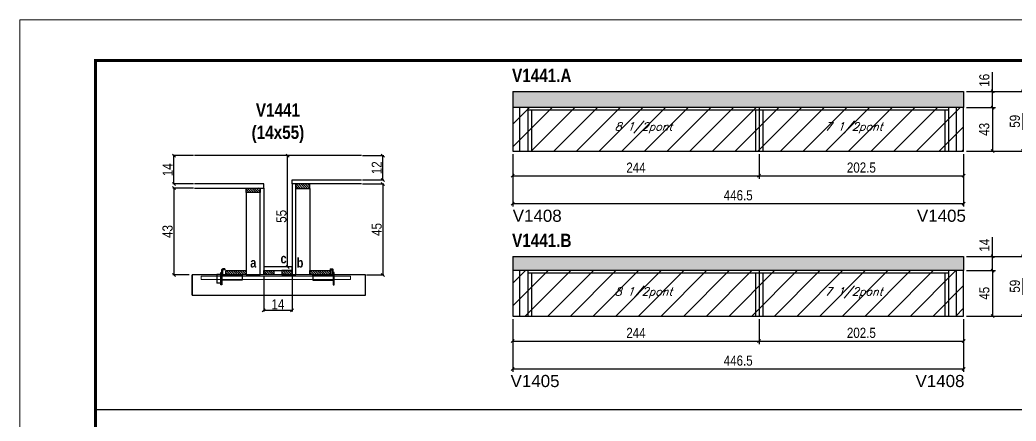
# Model space of a CAD drawing. Extents: x 3309 to 9563, y -2522 to 14608.
# Drawn here: x 6493 to 7480, y 6171 to 6568 of the extents above; entities that cross this region are included whole.
import ezdxf

# ---------------------------------------------------------------- set-up
doc = ezdxf.new("R2010")
doc.units = 0
doc.linetypes.add('DASHED', pattern=[0.75, 0.5, -0.25])
for name, color, linetype in [('5', 5, 'Continuous'), ('barrote', 251, 'Continuous'), ('COTA', 241, 'Continuous'), ('detalhes', 4, 'Continuous'), ('NOMENCLATURA', 7, 'Continuous'), ('Painéis', 200, 'Continuous'), ('presilha', 1, 'Continuous'), ('SARR_2.2x10', 60, 'Continuous'), ('SARR_2.2x7', 40, 'Continuous'), ('SARR_3.5x7', 81, 'Continuous'), ('texto', 7, 'Continuous')]:
    doc.layers.add(name, color=color, linetype=linetype)
for name, color, linetype, lineweight in [('CONCRETO', 251, 'Continuous', 25), ('Folhas', 255, 'Continuous', 9), ('Hachura', 251, 'Continuous', 9), ('SARRAFO DE PRESSAO', 251, 'DASHED', 9), ('SCO-___-LAJ', 2, 'Continuous', 0)]:
    doc.layers.add(name, color=color, linetype=linetype, lineweight=lineweight)
doc.styles.add('COTA TECNICA', font='techl___.ttf', dxfattribs={"height": 10})
doc.styles.add('COTA TECNICA 2X', font='techl___.ttf', dxfattribs={"height": 10})
doc.styles.add('Romans', font='romans.shx')
doc.styles.get("Standard").update_dxf_attribs({"font": 'arial.ttf'})
doc.styles.add('TECNICA', font='techb___.ttf', dxfattribs={"height": 10})
doc.dimstyles.new('PAINEL', dxfattribs={"dimtxt": 10, "dimasz": 3, "dimexe": 3, "dimexo": 3, "dimgap": 3, "dimtad": 1, "dimdec": 1, "dimzin": 12, "dimdsep": 46, "dimtxsty": 'COTA TECNICA', "dimblk1": 'OBLIQUE', "dimblk2": 'OBLIQUE', "dimsah": 1, "dimcen": 0.9, "dimclrd": 4, "dimclre": 4, "dimclrt": 240, "dimadec": 1, "dimazin": 3, "dimtfac": 1, "dimtdec": 1, "dimtmove": 0, "dimatfit": 3, "dimfxl": 1, "dimtolj": 1, "dimtzin": 12, "dimarcsym": 0})
doc.dimstyles.new('SECAO', dxfattribs={"dimscale": 0.333333, "dimtxt": 5, "dimasz": 9, "dimexe": 3, "dimexo": 3, "dimgap": 3, "dimtad": 1, "dimdec": 1, "dimlfac": 0.5, "dimzin": 12, "dimdsep": 46, "dimtxsty": 'COTA TECNICA 2X', "dimblk1": 'OBLIQUE', "dimblk2": 'OBLIQUE', "dimsah": 1, "dimcen": 0.9, "dimclrd": 4, "dimclre": 4, "dimclrt": 240, "dimadec": 1, "dimazin": 3, "dimtfac": 1, "dimtdec": 1, "dimtmove": 0, "dimatfit": 3, "dimfxl": 1, "dimtolj": 1, "dimtzin": 12, "dimarcsym": 0})

# ---------------------------------------------------------------- blocks, each defined once
blk = doc.blocks.new('9999999999')
at = {"layer": 'Folhas'}
blk.add_lwpolyline([(98138.98, 34190.21), (99623.98, 34190.21), (99623.98, 35240.21), (98138.98, 35240.21)], close=True, dxfattribs=at)
at = {"layer": 'Folhas', "color": 30, "const_width": 3}
blk.add_lwpolyline([(98213.98, 34230.21), (99583.98, 34230.21), (99583.98, 35200.21), (98213.98, 35200.21)], close=True, dxfattribs=at)
blk = doc.blocks.new('_Oblique')
at = {"color": 0, "linetype": 'ByBlock', "lineweight": -2}
blk.add_line((-0.5, -0.5), (0.5, 0.5), dxfattribs=at)
blk = doc.blocks.new('*D2555')
at = {"layer": 'COTA', "color": 4, "lineweight": -2, "transparency": 16777216}
for p, q in [((6734.42, 6314.62), (6734.42, 6279.53)), ((6762.42, 6314.62), (6762.42, 6279.53)), ((6762.42, 6280.53), (6734.42, 6280.53))]:
    blk.add_line(p, q, dxfattribs=at)
at = {"layer": 'Defpoints', "color": 0, "transparency": 16777216}
for p in [(6734.42, 6315.62), (6762.42, 6315.62), (6734.42, 6280.53)]:
    blk.add_point(p, dxfattribs=at)
at = {"layer": 'COTA', "color": 4, "lineweight": -2, "transparency": 16777216, "xscale": 3, "yscale": 3, "zscale": 3, "rotation": 180}
blk.add_blockref('_Oblique', (6734.42, 6280.53), dxfattribs=at)
at = {"layer": 'COTA', "color": 4, "lineweight": -2, "transparency": 16777216, "xscale": 3, "yscale": 3, "zscale": 3}
blk.add_blockref('_Oblique', (6762.42, 6280.53), dxfattribs=at)
at = {"layer": 'COTA', "color": 240, "transparency": 16777216, "insert": (6748.42, 6286.61), "char_height": 10, "attachment_point": 5, "style": 'COTA TECNICA 2X'}
blk.add_mtext('\\A1;14', dxfattribs=at)
blk = doc.blocks.new('PRESILHA METÁLICA 1')
at = {"layer": 'presilha'}
for p, q in [((6, 15.5), (7.5, 15.5)), ((6, -2.5), (6, 15.5)), ((7.5, 10.6), (7.5, 19.9)), ((7.5, 15.5), (7.5, -2.5)), ((12, 21), (8.6, 21)), ((9, 11.6), (9, 18.9)), ((12, 19.5), (9.6, 19.5)), ((12, 21), (12, 19.5)), ((0, 13), (6, 13)), ((0, 13), (0, 0)), ((6, 0), (0, 0)), ((6, 13), (6, 0)), ((37.5, 4.1), (7.5, 4.1)), ((37.5, 11), (9.6, 11)), ((37.5, 11), (37.5, 4.1)), ((7.5, -2.5), (6, -2.5))]:
    blk.add_line(p, q, dxfattribs=at)
for centre, radius, start, end in [((8.6, 19.9), 1.14, 90, 180), ((9.6, 18.9), 0.57, 90, 180), ((9.6, 11.6), 0.57, 180, 270)]:
    blk.add_arc(centre, radius, start, end, dxfattribs=at)
blk = doc.blocks.new('PRESILHA METÁLICA 2')
at = {"layer": 'presilha'}
for p, q in [((-5.2, 23.5), (-5.2, 22)), ((-5.2, 23.5), (-1.9, 23.5)), ((-5.2, 22), (-2.8, 22)), ((-2.2, 14.1), (-2.2, 21.4)), ((0.8, 18), (-0.8, 18)), ((-0.8, 18), (-0.8, 0)), ((-0.8, 14.6), (-0.8, 22.4)), ((0.8, 0), (0.8, 18)), ((-30.8, 13.5), (-30.8, 6.6)), ((-30.8, 13.5), (-2.8, 13.5)), ((-30.8, 6.6), (-0.8, 6.6)), ((-0.8, 0), (0.8, 0))]:
    blk.add_line(p, q, dxfattribs=at)
for centre, radius, start, end in [((-2.8, 21.4), 0.57, 0, 90), ((-1.9, 22.4), 1.14, 0, 90), ((-2.8, 14.1), 0.57, 270, 0)]:
    blk.add_arc(centre, radius, start, end, dxfattribs=at)
blk = doc.blocks.new('*D2556')
at = {"layer": 'COTA', "color": 4, "lineweight": -2, "transparency": 16777216}
for p, q in [((6664.73, 6401.62), (6644.38, 6401.62)), ((6645.38, 6401.62), (6645.38, 6315.62)), ((6660.61, 6315.62), (6644.38, 6315.62))]:
    blk.add_line(p, q, dxfattribs=at)
at = {"layer": 'Defpoints', "color": 0, "transparency": 16777216}
for p in [(6665.73, 6401.62), (6645.38, 6315.62), (6661.61, 6315.62)]:
    blk.add_point(p, dxfattribs=at)
at = {"layer": 'COTA', "color": 4, "lineweight": -2, "transparency": 16777216, "xscale": 3, "yscale": 3, "zscale": 3}
for p, rotation in [((6645.38, 6401.62), 90), ((6645.38, 6315.62), 270)]:
    blk.add_blockref('_Oblique', p, dxfattribs=dict(at, rotation=rotation))
at = {"layer": 'COTA', "color": 240, "transparency": 16777216, "insert": (6639.16, 6358.62), "char_height": 10, "attachment_point": 5, "rotation": 90, "style": 'COTA TECNICA 2X'}
blk.add_mtext('\\A1;43', dxfattribs=at)
blk = doc.blocks.new('*D2557')
at = {"layer": 'COTA', "color": 4, "lineweight": -2, "transparency": 16777216}
for p, q in [((6832.12, 6405.62), (6853.34, 6405.62)), ((6852.34, 6405.62), (6852.34, 6315.62)), ((6836.24, 6315.62), (6853.34, 6315.62))]:
    blk.add_line(p, q, dxfattribs=at)
at = {"layer": 'Defpoints', "color": 0, "transparency": 16777216}
for p in [(6831.12, 6405.62), (6835.24, 6315.62), (6852.34, 6315.62)]:
    blk.add_point(p, dxfattribs=at)
at = {"layer": 'COTA', "color": 4, "lineweight": -2, "transparency": 16777216, "xscale": 3, "yscale": 3, "zscale": 3}
for p, rotation in [((6852.34, 6405.62), 90), ((6852.34, 6315.62), 270)]:
    blk.add_blockref('_Oblique', p, dxfattribs=dict(at, rotation=rotation))
at = {"layer": 'COTA', "color": 240, "transparency": 16777216, "insert": (6846.23, 6360.62), "char_height": 10, "attachment_point": 5, "rotation": 90, "style": 'COTA TECNICA 2X'}
blk.add_mtext('\\A1;45', dxfattribs=at)
blk = doc.blocks.new('*D2558')
at = {"layer": 'COTA', "color": 4, "lineweight": -2, "transparency": 16777216}
for p, q in [((6761.42, 6433.62), (6757.03, 6433.62)), ((6758.03, 6323.62), (6758.03, 6433.62)), ((6761.42, 6323.62), (6757.03, 6323.62))]:
    blk.add_line(p, q, dxfattribs=at)
at = {"layer": 'Defpoints', "color": 0, "transparency": 16777216}
for p in [(6758.03, 6433.62), (6762.42, 6433.62), (6762.42, 6323.62)]:
    blk.add_point(p, dxfattribs=at)
at = {"layer": 'COTA', "color": 4, "lineweight": -2, "transparency": 16777216, "xscale": 3, "yscale": 3, "zscale": 3}
for p, rotation in [((6758.03, 6433.62), 90), ((6758.03, 6323.62), 270)]:
    blk.add_blockref('_Oblique', p, dxfattribs=dict(at, rotation=rotation))
at = {"layer": 'COTA', "color": 240, "transparency": 16777216, "insert": (6751.92, 6373.62), "char_height": 10, "attachment_point": 5, "rotation": 90, "style": 'COTA TECNICA 2X'}
blk.add_mtext('\\A1;55', dxfattribs=at)
blk = doc.blocks.new('*D2559')
at = {"layer": 'COTA', "color": 4, "lineweight": -2, "transparency": 16777216}
for p, q in [((6832.12, 6433.62), (6853.34, 6433.62)), ((6852.34, 6409.62), (6852.34, 6433.62)), ((6832.12, 6409.62), (6853.34, 6409.62))]:
    blk.add_line(p, q, dxfattribs=at)
at = {"layer": 'Defpoints', "color": 0, "transparency": 16777216}
for p in [(6831.12, 6433.62), (6852.34, 6433.62), (6831.12, 6409.62)]:
    blk.add_point(p, dxfattribs=at)
at = {"layer": 'COTA', "color": 4, "lineweight": -2, "transparency": 16777216, "xscale": 3, "yscale": 3, "zscale": 3}
for p, rotation in [((6852.34, 6433.62), 90), ((6852.34, 6409.62), 270)]:
    blk.add_blockref('_Oblique', p, dxfattribs=dict(at, rotation=rotation))
at = {"layer": 'COTA', "color": 240, "transparency": 16777216, "insert": (6846.28, 6421.62), "char_height": 10, "attachment_point": 5, "rotation": 90, "style": 'COTA TECNICA 2X'}
blk.add_mtext('\\A1;12', dxfattribs=at)
blk = doc.blocks.new('*D2566')
at = {"layer": 'COTA', "color": 4, "lineweight": -2, "transparency": 16777216}
for p, q in [((6664.73, 6433.62), (6644.38, 6433.62)), ((6645.38, 6405.62), (6645.38, 6433.62)), ((6664.73, 6405.62), (6644.38, 6405.62))]:
    blk.add_line(p, q, dxfattribs=at)
at = {"layer": 'Defpoints', "color": 0, "transparency": 16777216}
for p in [(6645.38, 6433.62), (6665.73, 6433.62), (6665.73, 6405.62)]:
    blk.add_point(p, dxfattribs=at)
at = {"layer": 'COTA', "color": 4, "lineweight": -2, "transparency": 16777216, "xscale": 3, "yscale": 3, "zscale": 3}
for p, rotation in [((6645.38, 6433.62), 90), ((6645.38, 6405.62), 270)]:
    blk.add_blockref('_Oblique', p, dxfattribs=dict(at, rotation=rotation))
at = {"layer": 'COTA', "color": 240, "transparency": 16777216, "insert": (6639.3, 6419.62), "char_height": 10, "attachment_point": 5, "rotation": 90, "style": 'COTA TECNICA 2X'}
blk.add_mtext('\\A1;14', dxfattribs=at)
blk = doc.blocks.new('*D2567')
at = {"layer": 'COTA', "color": 4, "lineweight": -2, "transparency": 16777216}
for p, q in [((6981.09, 6435.13), (6981.09, 6383.21)), ((7427.59, 6435.13), (7427.59, 6383.21)), ((6981.09, 6386.21), (7427.59, 6386.21))]:
    blk.add_line(p, q, dxfattribs=at)
at = {"layer": 'Defpoints', "color": 0, "transparency": 16777216}
for p in [(6981.09, 6438.13), (7427.59, 6438.13), (7427.59, 6386.21)]:
    blk.add_point(p, dxfattribs=at)
at = {"layer": 'COTA', "color": 4, "lineweight": -2, "transparency": 16777216, "xscale": 3, "yscale": 3, "zscale": 3, "rotation": 180}
blk.add_blockref('_Oblique', (6981.09, 6386.21), dxfattribs=at)
at = {"layer": 'COTA', "color": 4, "lineweight": -2, "transparency": 16777216, "xscale": 3, "yscale": 3, "zscale": 3}
blk.add_blockref('_Oblique', (7427.59, 6386.21), dxfattribs=at)
at = {"layer": 'COTA', "color": 240, "transparency": 16777216, "insert": (7204.34, 6394.32), "char_height": 10, "attachment_point": 5, "style": 'COTA TECNICA'}
blk.add_mtext('\\A1;446.5', dxfattribs=at)
blk = doc.blocks.new('*D2568')
at = {"layer": 'COTA', "color": 4, "lineweight": -2, "transparency": 16777216}
for p, q in [((6981.09, 6435.13), (6981.09, 6410.68)), ((7225.09, 6435.13), (7225.09, 6410.68)), ((6981.09, 6413.68), (7225.09, 6413.68))]:
    blk.add_line(p, q, dxfattribs=at)
at = {"layer": 'Defpoints', "color": 0, "transparency": 16777216}
for p in [(6981.09, 6438.13), (7225.09, 6438.13), (7225.09, 6413.68)]:
    blk.add_point(p, dxfattribs=at)
at = {"layer": 'COTA', "color": 4, "lineweight": -2, "transparency": 16777216, "xscale": 3, "yscale": 3, "zscale": 3, "rotation": 180}
blk.add_blockref('_Oblique', (6981.09, 6413.68), dxfattribs=at)
at = {"layer": 'COTA', "color": 4, "lineweight": -2, "transparency": 16777216, "xscale": 3, "yscale": 3, "zscale": 3}
blk.add_blockref('_Oblique', (7225.09, 6413.68), dxfattribs=at)
at = {"layer": 'COTA', "color": 240, "transparency": 16777216, "insert": (7103.09, 6421.76), "char_height": 10, "attachment_point": 5, "style": 'COTA TECNICA'}
blk.add_mtext('\\A1;244', dxfattribs=at)
blk = doc.blocks.new('*D2569')
at = {"layer": 'COTA', "color": 4, "lineweight": -2, "transparency": 16777216}
for p, q in [((7225.09, 6435.13), (7225.09, 6410.68)), ((7427.59, 6435.13), (7427.59, 6410.68)), ((7225.09, 6413.68), (7427.59, 6413.68))]:
    blk.add_line(p, q, dxfattribs=at)
at = {"layer": 'Defpoints', "color": 0, "transparency": 16777216}
for p in [(7225.09, 6438.13), (7427.59, 6438.13), (7427.59, 6413.68)]:
    blk.add_point(p, dxfattribs=at)
at = {"layer": 'COTA', "color": 4, "lineweight": -2, "transparency": 16777216, "xscale": 3, "yscale": 3, "zscale": 3, "rotation": 180}
blk.add_blockref('_Oblique', (7225.09, 6413.68), dxfattribs=at)
at = {"layer": 'COTA', "color": 4, "lineweight": -2, "transparency": 16777216, "xscale": 3, "yscale": 3, "zscale": 3}
blk.add_blockref('_Oblique', (7427.59, 6413.68), dxfattribs=at)
at = {"layer": 'COTA', "color": 240, "transparency": 16777216, "insert": (7326.34, 6421.79), "char_height": 10, "attachment_point": 5, "style": 'COTA TECNICA'}
blk.add_mtext('\\A1;202.5', dxfattribs=at)
blk = doc.blocks.new('*D2560')
at = {"layer": 'COTA', "color": 4, "lineweight": -2, "transparency": 16777216}
for p, q in [((7456.31, 6497.13), (7456.31, 6516.15)), ((7430.59, 6497.13), (7459.31, 6497.13)), ((7456.31, 6481.13), (7456.31, 6497.13)), ((7430.59, 6481.13), (7459.31, 6481.13))]:
    blk.add_line(p, q, dxfattribs=at)
at = {"layer": 'Defpoints', "color": 0, "transparency": 16777216}
for p in [(7427.59, 6497.13), (7456.31, 6497.13), (7427.59, 6481.13)]:
    blk.add_point(p, dxfattribs=at)
at = {"layer": 'COTA', "color": 4, "lineweight": -2, "transparency": 16777216, "xscale": 3, "yscale": 3, "zscale": 3}
for p, rotation in [((7456.31, 6497.13), 90), ((7456.31, 6481.13), 270)]:
    blk.add_blockref('_Oblique', p, dxfattribs=dict(at, rotation=rotation))
at = {"layer": 'COTA', "color": 240, "transparency": 16777216, "insert": (7448.21, 6508.14), "char_height": 10, "attachment_point": 5, "rotation": 90, "style": 'COTA TECNICA'}
blk.add_mtext('\\A1;16', dxfattribs=at)
blk = doc.blocks.new('*D2561')
at = {"layer": 'COTA', "color": 4, "lineweight": -2, "transparency": 16777216}
for p, q in [((7430.59, 6481.13), (7459.31, 6481.13)), ((7456.31, 6481.13), (7456.31, 6438.13)), ((7430.59, 6438.13), (7459.31, 6438.13))]:
    blk.add_line(p, q, dxfattribs=at)
at = {"layer": 'Defpoints', "color": 0, "transparency": 16777216}
for p in [(7427.59, 6481.13), (7427.59, 6438.13), (7456.31, 6438.13)]:
    blk.add_point(p, dxfattribs=at)
at = {"layer": 'COTA', "color": 4, "lineweight": -2, "transparency": 16777216, "xscale": 3, "yscale": 3, "zscale": 3}
for p, rotation in [((7456.31, 6481.13), 90), ((7456.31, 6438.13), 270)]:
    blk.add_blockref('_Oblique', p, dxfattribs=dict(at, rotation=rotation))
at = {"layer": 'COTA', "color": 240, "transparency": 16777216, "insert": (7448.09, 6459.63), "char_height": 10, "attachment_point": 5, "rotation": 90, "style": 'COTA TECNICA'}
blk.add_mtext('\\A1;43', dxfattribs=at)
blk = doc.blocks.new('*D2562')
at = {"layer": 'COTA', "color": 4, "lineweight": -2, "transparency": 16777216}
for p, q in [((7430.59, 6497.13), (7489.55, 6497.13)), ((7486.55, 6438.13), (7486.55, 6497.13)), ((7430.59, 6438.13), (7489.55, 6438.13))]:
    blk.add_line(p, q, dxfattribs=at)
at = {"layer": 'Defpoints', "color": 0, "transparency": 16777216}
for p in [(7427.59, 6497.13), (7486.55, 6497.13), (7427.59, 6438.13)]:
    blk.add_point(p, dxfattribs=at)
at = {"layer": 'COTA', "color": 4, "lineweight": -2, "transparency": 16777216, "xscale": 3, "yscale": 3, "zscale": 3}
for p, rotation in [((7486.55, 6497.13), 90), ((7486.55, 6438.13), 270)]:
    blk.add_blockref('_Oblique', p, dxfattribs=dict(at, rotation=rotation))
at = {"layer": 'COTA', "color": 240, "transparency": 16777216, "insert": (7478.41, 6467.63), "char_height": 10, "attachment_point": 5, "rotation": 90, "style": 'COTA TECNICA'}
blk.add_mtext('\\A1;59', dxfattribs=at)
blk = doc.blocks.new('*D2570')
at = {"layer": 'COTA', "color": 4, "lineweight": -2, "transparency": 16777216}
for p, q in [((6981.09, 6271.98), (6981.09, 6219.74)), ((7427.59, 6271.98), (7427.59, 6219.74)), ((6981.09, 6222.74), (7427.59, 6222.74))]:
    blk.add_line(p, q, dxfattribs=at)
at = {"layer": 'Defpoints', "color": 0, "transparency": 16777216}
for p in [(6981.09, 6274.98), (7427.59, 6274.98), (7427.59, 6222.74)]:
    blk.add_point(p, dxfattribs=at)
at = {"layer": 'COTA', "color": 4, "lineweight": -2, "transparency": 16777216, "xscale": 3, "yscale": 3, "zscale": 3, "rotation": 180}
blk.add_blockref('_Oblique', (6981.09, 6222.74), dxfattribs=at)
at = {"layer": 'COTA', "color": 4, "lineweight": -2, "transparency": 16777216, "xscale": 3, "yscale": 3, "zscale": 3}
blk.add_blockref('_Oblique', (7427.59, 6222.74), dxfattribs=at)
at = {"layer": 'COTA', "color": 240, "transparency": 16777216, "insert": (7204.34, 6230.85), "char_height": 10, "attachment_point": 5, "style": 'COTA TECNICA'}
blk.add_mtext('\\A1;446.5', dxfattribs=at)
blk = doc.blocks.new('*D2571')
at = {"layer": 'COTA', "color": 4, "lineweight": -2, "transparency": 16777216}
for p, q in [((6981.09, 6271.98), (6981.09, 6247.22)), ((7225.09, 6271.98), (7225.09, 6247.22)), ((6981.09, 6250.22), (7225.09, 6250.22))]:
    blk.add_line(p, q, dxfattribs=at)
at = {"layer": 'Defpoints', "color": 0, "transparency": 16777216}
for p in [(6981.09, 6274.98), (7225.09, 6274.98), (7225.09, 6250.22)]:
    blk.add_point(p, dxfattribs=at)
at = {"layer": 'COTA', "color": 4, "lineweight": -2, "transparency": 16777216, "xscale": 3, "yscale": 3, "zscale": 3, "rotation": 180}
blk.add_blockref('_Oblique', (6981.09, 6250.22), dxfattribs=at)
at = {"layer": 'COTA', "color": 4, "lineweight": -2, "transparency": 16777216, "xscale": 3, "yscale": 3, "zscale": 3}
blk.add_blockref('_Oblique', (7225.09, 6250.22), dxfattribs=at)
at = {"layer": 'COTA', "color": 240, "transparency": 16777216, "insert": (7103.09, 6258.3), "char_height": 10, "attachment_point": 5, "style": 'COTA TECNICA'}
blk.add_mtext('\\A1;244', dxfattribs=at)
blk = doc.blocks.new('*D2572')
at = {"layer": 'COTA', "color": 4, "lineweight": -2, "transparency": 16777216}
for p, q in [((7225.09, 6271.98), (7225.09, 6247.22)), ((7427.59, 6271.98), (7427.59, 6247.22)), ((7225.09, 6250.22), (7427.59, 6250.22))]:
    blk.add_line(p, q, dxfattribs=at)
at = {"layer": 'Defpoints', "color": 0, "transparency": 16777216}
for p in [(7225.09, 6274.98), (7427.59, 6274.98), (7427.59, 6250.22)]:
    blk.add_point(p, dxfattribs=at)
at = {"layer": 'COTA', "color": 4, "lineweight": -2, "transparency": 16777216, "xscale": 3, "yscale": 3, "zscale": 3, "rotation": 180}
blk.add_blockref('_Oblique', (7225.09, 6250.22), dxfattribs=at)
at = {"layer": 'COTA', "color": 4, "lineweight": -2, "transparency": 16777216, "xscale": 3, "yscale": 3, "zscale": 3}
blk.add_blockref('_Oblique', (7427.59, 6250.22), dxfattribs=at)
at = {"layer": 'COTA', "color": 240, "transparency": 16777216, "insert": (7326.34, 6258.33), "char_height": 10, "attachment_point": 5, "style": 'COTA TECNICA'}
blk.add_mtext('\\A1;202.5', dxfattribs=at)
blk = doc.blocks.new('*D2563')
at = {"layer": 'COTA', "color": 4, "lineweight": -2, "transparency": 16777216}
for p, q in [((7456.31, 6333.98), (7456.31, 6353.1)), ((7430.59, 6333.98), (7459.31, 6333.98)), ((7456.31, 6319.98), (7456.31, 6333.98)), ((7430.59, 6319.98), (7459.31, 6319.98))]:
    blk.add_line(p, q, dxfattribs=at)
at = {"layer": 'Defpoints', "color": 0, "transparency": 16777216}
for p in [(7427.59, 6333.98), (7456.31, 6333.98), (7427.59, 6319.98)]:
    blk.add_point(p, dxfattribs=at)
at = {"layer": 'COTA', "color": 4, "lineweight": -2, "transparency": 16777216, "xscale": 3, "yscale": 3, "zscale": 3}
for p, rotation in [((7456.31, 6333.98), 90), ((7456.31, 6319.98), 270)]:
    blk.add_blockref('_Oblique', p, dxfattribs=dict(at, rotation=rotation))
at = {"layer": 'COTA', "color": 240, "transparency": 16777216, "insert": (7448.24, 6345.04), "char_height": 10, "attachment_point": 5, "rotation": 90, "style": 'COTA TECNICA'}
blk.add_mtext('\\A1;14', dxfattribs=at)
blk = doc.blocks.new('*D2564')
at = {"layer": 'COTA', "color": 4, "lineweight": -2, "transparency": 16777216}
for p, q in [((7430.59, 6319.98), (7459.31, 6319.98)), ((7456.31, 6319.98), (7456.31, 6274.98)), ((7430.59, 6274.98), (7459.31, 6274.98))]:
    blk.add_line(p, q, dxfattribs=at)
at = {"layer": 'Defpoints', "color": 0, "transparency": 16777216}
for p in [(7427.59, 6319.98), (7427.59, 6274.98), (7456.31, 6274.98)]:
    blk.add_point(p, dxfattribs=at)
at = {"layer": 'COTA', "color": 4, "lineweight": -2, "transparency": 16777216, "xscale": 3, "yscale": 3, "zscale": 3}
for p, rotation in [((7456.31, 6319.98), 90), ((7456.31, 6274.98), 270)]:
    blk.add_blockref('_Oblique', p, dxfattribs=dict(at, rotation=rotation))
at = {"layer": 'COTA', "color": 240, "transparency": 16777216, "insert": (7448.2, 6297.48), "char_height": 10, "attachment_point": 5, "rotation": 90, "style": 'COTA TECNICA'}
blk.add_mtext('\\A1;45', dxfattribs=at)
blk = doc.blocks.new('*D2565')
at = {"layer": 'COTA', "color": 4, "lineweight": -2, "transparency": 16777216}
for p, q in [((7430.59, 6333.98), (7489.55, 6333.98)), ((7486.55, 6274.98), (7486.55, 6333.98)), ((7430.59, 6274.98), (7489.55, 6274.98))]:
    blk.add_line(p, q, dxfattribs=at)
at = {"layer": 'Defpoints', "color": 0, "transparency": 16777216}
for p in [(7427.59, 6333.98), (7486.55, 6333.98), (7427.59, 6274.98)]:
    blk.add_point(p, dxfattribs=at)
at = {"layer": 'COTA', "color": 4, "lineweight": -2, "transparency": 16777216, "xscale": 3, "yscale": 3, "zscale": 3}
for p, rotation in [((7486.55, 6333.98), 90), ((7486.55, 6274.98), 270)]:
    blk.add_blockref('_Oblique', p, dxfattribs=dict(at, rotation=rotation))
at = {"layer": 'COTA', "color": 240, "transparency": 16777216, "insert": (7478.41, 6304.48), "char_height": 10, "attachment_point": 5, "rotation": 90, "style": 'COTA TECNICA'}
blk.add_mtext('\\A1;59', dxfattribs=at)

msp = doc.modelspace()

# ---------------------------------------------------------------- hatches: boundary and pattern name
at = {"layer": 'COTA'}
h = msp.add_hatch(dxfattribs=at)
h.set_pattern_fill('AR-CONC', color=256, scale=0.03)
h.set_pattern_definition([(50, (-8.31, -5720.332), (5.46554, -0.4781726), [0.5715, -6.2865]), (355, (-8.31, -5720.332), (-1.0573026, 5.7317054), [0.4572, -5.0292175]), (100.451445, (-7.8546, -5720.372), (4.4082374, 5.2535326), [0.4857003, -5.3427073]), (46.1842, (-8.31, -5718.808), (8.1323712, -1.2612698), [0.85725, -9.42975]), (96.63556, (-7.632, -5718.913), (7.122124, 7.4227837), [0.7285507, -8.0140682]), (351.18415, (-8.31, -5718.808), (7.122124, 7.4227837), [0.685799, -7.543792]), (21, (-7.548, -5719.189), (4.5484317, -3.067956), [0.5715, -6.2865]), (326, (-7.548, -5719.189), (1.8540609, 5.525639), [0.4572, -5.0292]), (71.451445, (-7.169, -5719.445), (6.4024926, 2.457683), [0.4857003, -5.3426981]), (37.5, (-8.31, -5720.3322), (0.0926581, 2.53665117), [0, -4.96824, 0, -5.1054, 0, -5.04825]), (7.5, (-8.31, -5720.3322), (2.0045899, 3.00541724), [0, -2.91084, 0, -4.85394, 0, -1.92405]), (327.5, (-10.0093, -5720.3322), (4.06771786, -0.17186232), [0, -1.905, 0, -5.9436, 0, -7.8867]), (317.5, (-10.7713, -5720.3322), (4.4438754, 0.7627947), [0, -2.4765, 0, -3.94716, 0, -5.6007])])
h.paths.add_polyline_path([(6981.09, 6497.13), (6981.09, 6481.13), (7427.59, 6481.13), (7427.59, 6497.13)])
h = msp.add_hatch(dxfattribs=at)
h.set_pattern_fill('AR-CONC', color=256, scale=0.03)
h.set_pattern_definition([(50, (-8.31, -5879.481), (5.46554, -0.4781726), [0.5715, -6.2865]), (355, (-8.31, -5879.481), (-1.0573026, 5.7317054), [0.4572, -5.0292175]), (100.451445, (-7.8546, -5879.521), (4.4082374, 5.2535326), [0.4857003, -5.3427073]), (46.1842, (-8.31, -5877.957), (8.1323712, -1.2612698), [0.85725, -9.42975]), (96.63556, (-7.632, -5878.062), (7.122124, 7.4227837), [0.7285507, -8.0140682]), (351.18415, (-8.31, -5877.957), (7.122124, 7.4227837), [0.685799, -7.543792]), (21, (-7.548, -5878.338), (4.5484317, -3.067956), [0.5715, -6.2865]), (326, (-7.548, -5878.338), (1.8540609, 5.525639), [0.4572, -5.0292]), (71.451445, (-7.169, -5878.5937), (6.4024926, 2.457683), [0.4857003, -5.3426981]), (37.5, (-8.31, -5879.481), (0.0926581, 2.53665117), [0, -4.96824, 0, -5.1054, 0, -5.04825]), (7.5, (-8.31, -5879.481), (2.0045899, 3.00541724), [0, -2.91084, 0, -4.85394, 0, -1.92405]), (327.5, (-10.0093, -5879.481), (4.06771786, -0.17186232), [0, -1.905, 0, -5.9436, 0, -7.8867]), (317.5, (-10.7713, -5879.481), (4.4438754, 0.7627947), [0, -2.4765, 0, -3.94716, 0, -5.6007])])
h.paths.add_polyline_path([(6981.09, 6333.98), (6981.09, 6319.98), (7427.59, 6319.98), (7427.59, 6333.98)])
at = {"layer": 'Hachura', "linetype": 'ByBlock'}
h = msp.add_hatch(dxfattribs=at)
h.set_pattern_fill('ANSI31', color=256, scale=5)
h.paths.add_polyline_path([(6981.09, 6481.13), (6981.09, 6438.13), (7225.09, 6438.13), (7225.09, 6481.13)])
h.paths.add_polyline_path([(7225.09, 6481.13), (7225.09, 6438.13), (7427.59, 6438.13), (7427.59, 6481.13)])
h.paths.add_polyline_path([(7225.09, 6319.98), (7225.09, 6274.98), (7427.59, 6274.98), (7427.59, 6319.98)])
h.paths.add_polyline_path([(6981.09, 6319.98), (6981.09, 6274.98), (7225.09, 6274.98), (7225.09, 6319.98)])
at = {"layer": 'SARR_2.2x10'}
h = msp.add_hatch(dxfattribs=at)
h.set_pattern_fill('ANSI31', color=256, scale=0.5, angle=90)
h.set_pattern_definition([(135, (39890.3629, -117196.5457), (-1.122532015, -1.122532015), [])])
h.paths.add_polyline_path([(6696.82, 6320.02), (6696.82, 6315.62), (6716.82, 6315.62), (6716.82, 6320.02)])
h = msp.add_hatch(dxfattribs=at)
h.set_pattern_fill('ANSI31', color=256, scale=0.5, angle=90)
h.set_pattern_definition([(135, (39973.5629, -117196.5457), (-1.122532015, -1.122532015), [])])
h.paths.add_polyline_path([(6780.02, 6320.02), (6780.02, 6315.62), (6800.02, 6315.62), (6800.02, 6320.02)])
at = {"layer": 'SARR_2.2x7'}
h = msp.add_hatch(dxfattribs=at)
h.set_pattern_fill('ANSI31', color=256, scale=0.5, angle=90)
h.set_pattern_definition([(135, (39874.3629, -117110.9457), (-1.122532015, -1.122532015), [])])
h.paths.add_polyline_path([(6766.02, 6405.62), (6766.02, 6401.22), (6780.02, 6401.22), (6780.02, 6405.62)])
h = msp.add_hatch(dxfattribs=at)
h.set_pattern_fill('ANSI31', color=256, scale=0.5, angle=90)
h.set_pattern_definition([(135, (39904.3629, -117114.9457), (-1.122532015, -1.122532015), [])])
h.paths.add_polyline_path([(6730.82, 6401.62), (6730.82, 6397.22), (6716.82, 6397.22), (6716.82, 6401.62)])
h = msp.add_hatch(dxfattribs=at)
h.set_pattern_fill('ANSI31', color=256, scale=0.5, angle=90)
h.set_pattern_definition([(135, (39969.9629, -117196.5457), (-1.122532015, -1.122532015), [])])
h.paths.add_polyline_path([(6744.42, 6315.62), (6744.42, 6320.02), (6734.42, 6320.02), (6734.42, 6315.62)])
h = msp.add_hatch(dxfattribs=at)
h.set_pattern_fill('ANSI31', color=256, scale=0.5, angle=90)
h.set_pattern_definition([(135, (39959.9629, -117196.5457), (-1.122532015, -1.122532015), [])])
h.paths.add_polyline_path([(6752.42, 6320.02), (6752.42, 6315.62), (6762.42, 6315.62), (6762.42, 6320.02)])

# ---------------------------------------------------------------- linework, layer by layer
at = {"layer": 'barrote'}
msp.add_lwpolyline([(6663.37, 6295.62), (6835.29, 6295.62), (6835.29, 6315.62), (6663.37, 6315.62)], close=True, dxfattribs=at)
at = {"layer": 'CONCRETO', "linetype": 'Continuous'}
msp.add_line((6831.12, 6433.62), (6665.73, 6433.62), dxfattribs=at)
at = {"layer": 'COTA'}
for p, q in [((6981.09, 6497.13), (6981.09, 6481.13)), ((6981.09, 6497.13), (7427.59, 6497.13)), ((7427.59, 6497.13), (7427.59, 6481.13)), ((6981.09, 6333.98), (6981.09, 6319.98)), ((6981.09, 6333.98), (7427.59, 6333.98)), ((7427.59, 6333.98), (7427.59, 6319.98)), ((6567.87, 6182.66), (7937.87, 6182.66))]:
    msp.add_line(p, q, dxfattribs=at)
at = {"layer": 'detalhes', "color": 250}
msp.add_line((6663.37, 6295.62), (6663.37, 6315.62), dxfattribs=at)
at = {"layer": 'Painéis', "linetype": 'ByBlock'}
for p, q in [((7427.59, 6481.13), (6981.09, 6481.13)), ((6981.09, 6481.13), (6981.09, 6438.13)), ((7225.09, 6481.13), (7225.09, 6438.13)), ((7427.59, 6438.13), (7427.59, 6481.13)), ((6981.09, 6438.13), (7427.59, 6438.13)), ((7427.59, 6319.98), (6981.09, 6319.98)), ((6981.09, 6319.98), (6981.09, 6274.98)), ((7225.09, 6319.98), (7225.09, 6274.98)), ((7427.59, 6274.98), (7427.59, 6319.98)), ((6981.09, 6274.98), (7427.59, 6274.98))]:
    msp.add_line(p, q, dxfattribs=at)
at = {"layer": 'Painéis', "linetype": 'Continuous', "elevation": 0}
for points in [[(6665.73, 6401.62), (6734.42, 6401.62), (6734.42, 6405.62), (6665.73, 6405.62)], [(6831.12, 6405.62), (6762.42, 6405.62), (6762.42, 6409.62), (6831.12, 6409.62)]]:
    msp.add_lwpolyline(points, dxfattribs=at)
at = {"layer": 'Painéis', "linetype": 'Continuous'}
for points in [[(6766.02, 6315.62), (6766.02, 6405.62), (6762.42, 6405.62), (6762.42, 6315.62)], [(6730.82, 6315.62), (6730.82, 6401.62), (6734.42, 6401.62), (6734.42, 6315.62)], [(6762.42, 6323.62), (6734.42, 6323.62), (6734.42, 6320.02), (6762.42, 6320.02)]]:
    msp.add_lwpolyline(points, close=True, dxfattribs=at)
at = {"layer": 'SARR_2.2x10'}
for points in [[(6696.82, 6320.02), (6716.82, 6320.02), (6716.82, 6315.62), (6696.82, 6315.62)], [(6780.02, 6320.02), (6800.02, 6320.02), (6800.02, 6315.62), (6780.02, 6315.62)]]:
    msp.add_lwpolyline(points, close=True, dxfattribs=at)
at = {"layer": 'SARR_2.2x7', "linetype": 'Continuous'}
for p, q in [((6988.09, 6438.13), (6988.09, 6481.13)), ((6996.09, 6478.93), (7225.09, 6478.93)), ((7225.09, 6478.93), (7412.59, 6478.93)), ((7420.59, 6438.13), (7420.59, 6481.13)), ((6988.09, 6274.98), (6988.09, 6319.98)), ((6996.09, 6317.78), (7225.09, 6317.78)), ((7225.09, 6317.78), (7412.59, 6317.78)), ((7420.59, 6274.98), (7420.59, 6319.98))]:
    msp.add_line(p, q, dxfattribs=at)
at = {"layer": 'SARR_2.2x7', "elevation": 0}
for points in [[(6780.02, 6405.62), (6766.02, 6405.62), (6766.02, 6401.22), (6780.02, 6401.22)], [(6716.82, 6401.62), (6730.82, 6401.62), (6730.82, 6397.22), (6716.82, 6397.22)]]:
    msp.add_lwpolyline(points, close=True, dxfattribs=at)
at = {"layer": 'SARR_2.2x7'}
for points in [[(6734.42, 6320.02), (6744.42, 6320.02), (6744.42, 6315.62), (6734.42, 6315.62)], [(6762.42, 6320.02), (6752.42, 6320.02), (6752.42, 6315.62), (6762.42, 6315.62)]]:
    msp.add_lwpolyline(points, close=True, dxfattribs=at)
at = {"layer": 'SARR_3.5x7'}
for p, q in [((6996.09, 6481.13), (6996.09, 6438.13)), ((6999.59, 6478.93), (6999.59, 6438.13)), ((7221.59, 6478.93), (7221.59, 6438.13)), ((7228.59, 6478.93), (7228.59, 6438.13)), ((7409.09, 6478.93), (7409.09, 6438.13)), ((7412.59, 6481.13), (7412.59, 6438.13)), ((6996.09, 6319.98), (6996.09, 6274.98)), ((6999.59, 6317.78), (6999.59, 6274.98)), ((7221.59, 6317.78), (7221.59, 6274.98)), ((7228.59, 6317.78), (7228.59, 6274.98)), ((7409.09, 6317.78), (7409.09, 6274.98)), ((7412.59, 6319.98), (7412.59, 6274.98))]:
    msp.add_line(p, q, dxfattribs=at)
for points in [[(6730.82, 6397.22), (6716.82, 6397.22), (6716.82, 6315.62), (6730.82, 6315.62)], [(6766.02, 6401.22), (6780.02, 6401.22), (6780.02, 6315.62), (6766.02, 6315.62)]]:
    msp.add_lwpolyline(points, close=True, dxfattribs=at)
at = {"layer": 'SCO-___-LAJ', "color": 1}
msp.add_lwpolyline([(6672.37, 6314.29), (6820.21, 6314.29), (6820.21, 6311.09), (6672.37, 6311.09)], close=True, dxfattribs=at)

# ---------------------------------------------------------------- block references
at = {"layer": 'presilha', "xscale": 0.6666666666666666, "yscale": 0.6666666666666666, "zscale": 0.6666666666666666}
for name, p in [('PRESILHA METÁLICA 1', (6687.96, 6307.66)), ('PRESILHA METÁLICA 2', (6803.7, 6305.99))]:
    msp.add_blockref(name, p, dxfattribs=at)
at = {"layer": 'SARRAFO DE PRESSAO', "color": 6, "linetype": 'ByBlock'}
msp.add_blockref('9999999999', (-91646.11, -28672.37), dxfattribs=at)

# ---------------------------------------------------------------- texts
at = {"layer": '5', "linetype": 'Continuous'}
for s, rotation, p in [('V1408', 359.99996, (6981.03, 6368.19)), ('V1405', 359.99996, (7381.41, 6368.19)), ('V1405', 0.00004, (6978.9, 6204.73)), ('V1408', 0.00004, (7379.99, 6204.73))]:
    msp.add_text(s, height=12, rotation=rotation, dxfattribs=at).set_placement(p)
at = {"layer": 'detalhes', "style": 'TECNICA'}
for s, p in [('a', (6720.95, 6322.99)), ('c', (6750.97, 6327.1)), ('b', (6766.92, 6322.97))]:
    msp.add_text(s, height=9.6, dxfattribs=at).set_placement(p)
at = {"layer": 'NOMENCLATURA', "style": 'TECNICA'}
for s, p in [('V1441.A', (6980.37, 6506.32)), ('V1441.B', (6980.37, 6343.17))]:
    msp.add_text(s, height=13.2, dxfattribs=at).set_placement(p)
at = {"layer": 'NOMENCLATURA', "insert": (6748.42, 6485.32), "char_height": 13.2, "attachment_point": 2, "style": 'TECNICA'}
msp.add_mtext_dynamic_manual_height_columns('V1441\\P(14x55)', width=300.2766, gutter_width=1, heights=[0], dxfattribs=at)
at = {"layer": 'texto', "color": 2, "char_height": 8, "attachment_point": 5, "style": 'Romans'}
for s, insert in [('{\\Q19;\\C256;8 1/2pont}', (7110.59, 6461.13)), ('{\\Q19;\\C256;7 1/2pont}', (7318.84, 6461.13)), ('{\\Q19;\\C256;8 1/2pont}', (7110.59, 6297.98)), ('{\\Q19;\\C256;7 1/2pont}', (7318.84, 6297.98))]:
    msp.add_mtext(s, dxfattribs=dict(at, insert=insert))

# ---------------------------------------------------------------- dimensions: what is measured, and where the dimension line sits
at = {"layer": 'COTA'}
for base, p1, p2, angle, dimstyle, picture, middle in [((7456.31, 6497.13), (7427.59, 6481.13), (7427.59, 6497.13), 90, 'PAINEL', '*D2560', (7448.21, 6508.14)), ((7486.55, 6497.13), (7427.59, 6438.13), (7427.59, 6497.13), 90, 'PAINEL', '*D2562', (7478.41, 6467.63)), ((7456.31, 6438.13), (7427.59, 6481.13), (7427.59, 6438.13), 90, 'PAINEL', '*D2561', (7448.09, 6459.63)), ((6645.38, 6433.62), (6665.73, 6405.62), (6665.73, 6433.62), 90, 'SECAO', '*D2566', (6639.3, 6419.62)), ((6852.34, 6433.62), (6831.12, 6409.62), (6831.12, 6433.62), 90, 'SECAO', '*D2559', (6846.28, 6421.62)), ((7427.59, 6386.21), (6981.09, 6438.13), (7427.59, 6438.13), 180, 'PAINEL', '*D2567', (7204.34, 6394.32)), ((6852.34, 6315.62, 0), (6831.12, 6405.62), (6835.24, 6315.62, 0), 90, 'SECAO', '*D2557', (6846.23, 6360.62, 0)), ((6645.38, 6315.62, 0), (6665.73, 6401.62), (6661.61, 6315.62, 0), 90, 'SECAO', '*D2556', (6639.16, 6358.62, 0)), ((7456.31, 6333.98), (7427.59, 6319.98), (7427.59, 6333.98), 90, 'PAINEL', '*D2563', (7448.24, 6345.04)), ((7486.55, 6333.98), (7427.59, 6274.98), (7427.59, 6333.98), 90, 'PAINEL', '*D2565', (7478.41, 6304.48)), ((7456.31, 6274.98), (7427.59, 6319.98), (7427.59, 6274.98), 90, 'PAINEL', '*D2564', (7448.2, 6297.48)), ((7427.59, 6222.74), (6981.09, 6274.98), (7427.59, 6274.98), 180, 'PAINEL', '*D2570', (7204.34, 6230.85))]:
    dim = msp.add_linear_dim(base=base, p1=p1, p2=p2, angle=angle, dimstyle=dimstyle, dxfattribs=at)
    dim.commit()
    dim.dimension.update_dxf_attribs({"geometry": picture, "text_midpoint": middle})
for base, p1, p2, angle, picture, middle in [((6758.03, 6433.62), (6762.42, 6323.62), (6762.42, 6433.62), 90, '*D2558', (6758.03, 6373.62)), ((6734.42, 6280.53), (6762.42, 6315.62), (6734.42, 6315.62), 180, '*D2555', (6748.42, 6280.53))]:
    dim = msp.add_linear_dim(base=base, p1=p1, p2=p2, angle=angle, dimstyle='SECAO', dxfattribs=at)
    dim.commit()
    dim.dimension.update_dxf_attribs({"geometry": picture, "text_midpoint": middle, "dimtype": 160})
for base, p1, p2, picture, middle in [((7225.09, 6413.68), (6981.09, 6438.13), (7225.09, 6438.13), '*D2568', (7103.09, 6421.76)), ((7225.09, 6250.22), (6981.09, 6274.98), (7225.09, 6274.98), '*D2571', (7103.09, 6258.3))]:
    dim = msp.add_linear_dim(base=base, p1=p1, p2=p2, dimstyle='PAINEL', dxfattribs=at)
    dim.commit()
    dim.dimension.update_dxf_attribs({"geometry": picture, "text_midpoint": middle})
for base, p1, p2, picture, middle in [((7427.59, 6413.68), (7225.09, 6438.13), (7427.59, 6438.13), '*D2569', (7326.34, 6421.79)), ((7427.59, 6250.22), (7225.09, 6274.98), (7427.59, 6274.98), '*D2572', (7326.34, 6258.33))]:
    dim = msp.add_linear_dim(base=base, p1=p1, p2=p2, dimstyle='PAINEL', override={"dimtmove": 1}, dxfattribs=at)
    dim.commit()
    dim.dimension.update_dxf_attribs({"geometry": picture, "text_midpoint": middle})

doc.saveas('drawing.dxf')
